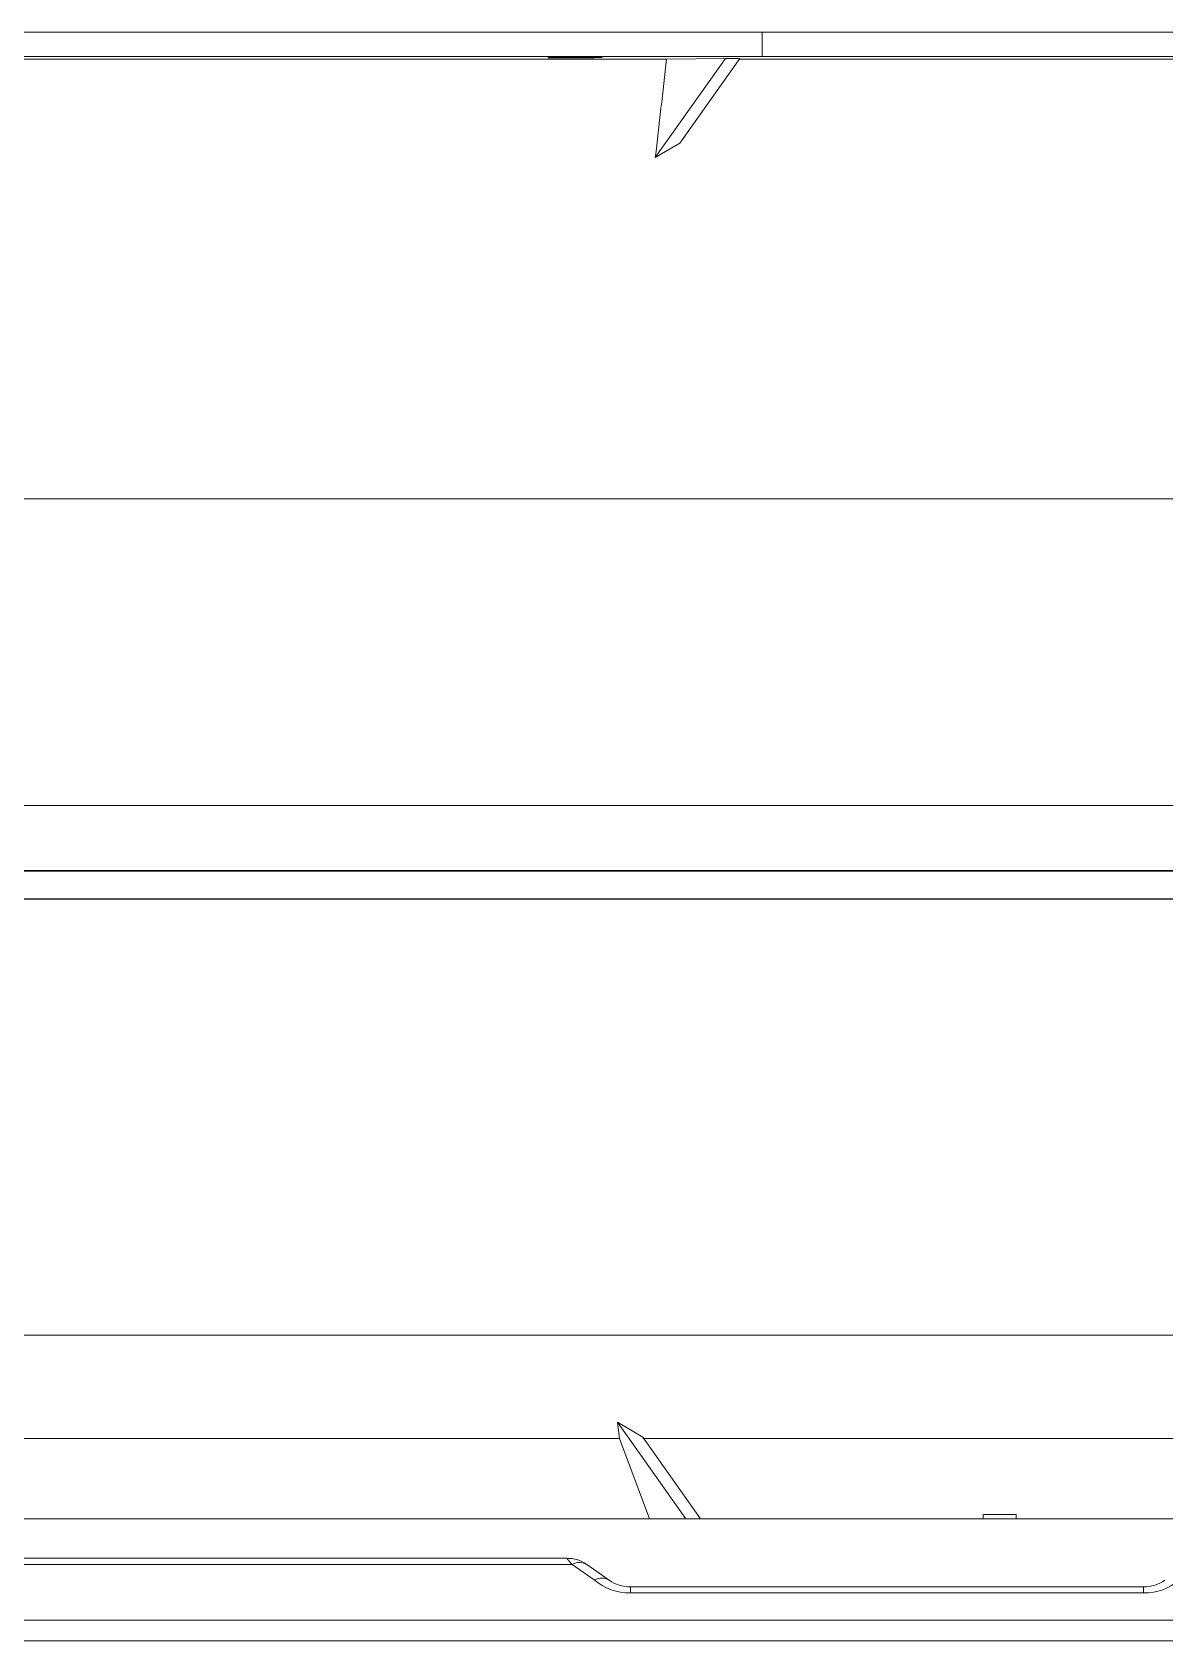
# Model space of a CAD drawing. Header units: millimetres. Extents: x 113490 to 142599, y -20467 to 115.
# Drawn here: x 132458.6 to 132733, y -6159.7 to -5770.2 of the extents above; entities that cross this region are included whole.
import ezdxf

# ---------------------------------------------------------------- set-up
doc = ezdxf.new("R2010")
doc.units = ezdxf.units.MM
doc.layers.add('DV1_0', color=7, linetype='Continuous')

msp = doc.modelspace()

# ---------------------------------------------------------------- linework, layer by layer
at = {"layer": 'DV1_0', "color": 7, "linetype": 'Continuous', "lineweight": 15}
for p, q in [((132635.43, -5770.18), (132341.09, -5770.18)), ((132635.43, -5770.18), (133019.76, -5770.18)), ((132635.43, -5770.18), (132635.43, -5776.08)), ((132635.43, -5776.08), (132341.09, -5776.08)), ((132364.24, -5776.68), (132612.28, -5776.68)), ((132583.99, -5776.33), (132583.65, -5776.35)), ((132596.21, -5776.35), (132596.54, -5776.33)), ((132609.53, -5800.53), (132626.51, -5776.53)), ((132626.51, -5776.53), (132612.28, -5776.68)), ((132615.5, -5797.09), (132630.03, -5776.55)), ((132630.03, -5776.55), (132626.51, -5776.53)), ((132629.93, -5776.68), (132814.5, -5776.68)), ((132635.43, -5776.08), (133019.76, -5776.08)), ((132609.53, -5800.53), (132615.5, -5797.09)), ((132010.76, -5973.34), (132965.76, -5973.34)), ((132024.47, -5973.22), (132952.05, -5973.22)), ((132010.76, -5980.02), (132965.76, -5980.02)), ((132024.36, -5980.14), (132952.16, -5980.14)), ((132022.76, -6085.69), (132953.76, -6085.69)), ((132600.41, -6106.81), (132606.51, -6110.43)), ((132600.41, -6106.81), (132600.9, -6110.72)), ((132616.94, -6130.18), (132600.41, -6106.81)), ((132600.9, -6110.72), (132375.62, -6110.72)), ((132600.9, -6110.72), (132608.1, -6130.18)), ((132620.47, -6130.18), (132606.51, -6110.43)), ((132814.02, -6110.72), (132606.54, -6110.72)), ((132985.6, -6130.18), (131991.69, -6130.18)), ((132689, -6129.18), (132697, -6129.18)), ((132689, -6129.18), (132689, -6130.18)), ((132697, -6130.18), (132697, -6129.18)), ((132588.04, -6139.68), (132388.48, -6139.68)), ((132592.95, -6141.28), (132592.71, -6141.11)), ((132598.34, -6145.05), (132592.95, -6141.28)), ((132727.82, -6146.68), (132603.5, -6146.68))]:
    msp.add_line(p, q, dxfattribs=at)
at = {"layer": 'DV1_0', "color": 7, "linetype": 'Continuous', "lineweight": 20}
for p, q in [((132157.03, -5883.15), (132956.45, -5883.15)), ((132024.7, -5957.48), (132951.82, -5957.48)), ((132589.37, -6141.22), (132387.15, -6141.22)), ((132594.76, -6144.99), (132589.37, -6141.22)), ((132603.5, -6146.68), (132603.5, -6148.14)), ((132727.82, -6146.68), (132727.82, -6148.14)), ((132727.82, -6148.14), (132603.5, -6148.14)), ((131930.64, -6154.76), (133045.88, -6154.76)), ((131930.64, -6159.73), (133045.88, -6159.73))]:
    msp.add_line(p, q, dxfattribs=at)
at = {"layer": 'DV1_0', "color": 7, "linetype": 'Continuous', "lineweight": 15}
for centre, radius, start, end in [((132589.59, -5450.28), 326.14, 268.9356, 271.1628), ((132590.61, -6106.19), 329.92, 88.9481, 91.1498), ((132588.83, -6145.14), 5.36, 69.9142, 97.2184), ((132588.04, -6147.99), 8.31, 55, 72.2319), ((132603.5, -6137.68), 9, 235, 270), ((132727.82, -6137.68), 9, 270, 305)]:
    msp.add_arc(centre, radius, start, end, dxfattribs=at)
at = {"layer": 'DV1_0', "color": 7, "linetype": 'Continuous', "lineweight": 20}
for centre, start, end in [((132603.3, -6135), 229.4667, 270.8885), ((132728.03, -6135), 269.1115, 310.5333)]:
    msp.add_arc(centre, 13.14, start, end, dxfattribs=at)
at = {"layer": 'DV1_0', "color": 7, "linetype": 'Continuous', "lineweight": 15}
for centre, major_axis, ratio, start_param, end_param in [((105275.4, 500.65), (-3207.25, -49935.13), 0.555503, 1.480016, 1.480498), ((132589.37, -6146.39), (3.58, 5.11), 0.647809, 0, 0.82425), ((132594.76, -6150.16), (3.58, 5.11), 0.647809, 0, 0.82425)]:
    msp.add_ellipse(centre, major_axis=major_axis, ratio=ratio, start_param=start_param, end_param=end_param, dxfattribs=at)
msp.add_open_spline([(132588.15, -6139.82), (132588.14, -6139.81), (132588.12, -6139.78), (132588.09, -6139.75), (132588.07, -6139.72), (132588.06, -6139.7), (132588.05, -6139.69), (132588.05, -6139.68), (132588.04, -6139.68), (132588.04, -6139.68), (132588.04, -6139.68)], degree=3, knots=[0.7509567, 0.7509567, 0.7509567, 0.7509567, 0.7916016, 0.8314503, 0.8682579, 0.9005755, 0.9291212, 0.954231, 0.9772561, 1, 1, 1, 1], dxfattribs=at)
at = {"layer": 'DV1_0', "color": 7, "linetype": 'Continuous', "lineweight": 20}
msp.add_open_spline([(132589.37, -6141.22), (132589.33, -6141.18), (132589.25, -6141.09), (132589.15, -6140.98), (132589.04, -6140.86), (132588.95, -6140.76), (132588.86, -6140.66), (132588.78, -6140.56), (132588.7, -6140.48), (132588.63, -6140.39), (132588.56, -6140.31), (132588.49, -6140.24), (132588.44, -6140.17), (132588.38, -6140.1), (132588.33, -6140.04), (132588.28, -6139.98), (132588.23, -6139.92), (132588.19, -6139.87), (132588.16, -6139.84), (132588.15, -6139.82)], degree=3, knots=[0, 0, 0, 0, 0.0543588, 0.1067058, 0.1570709, 0.205627, 0.2525109, 0.2978687, 0.3418474, 0.3846002, 0.4262902, 0.467097, 0.5072271, 0.5469309, 0.586537, 0.626506, 0.6676125, 0.7095209, 0.7509567, 0.7509567, 0.7509567, 0.7509567], dxfattribs=at)

doc.saveas('drawing.dxf')
